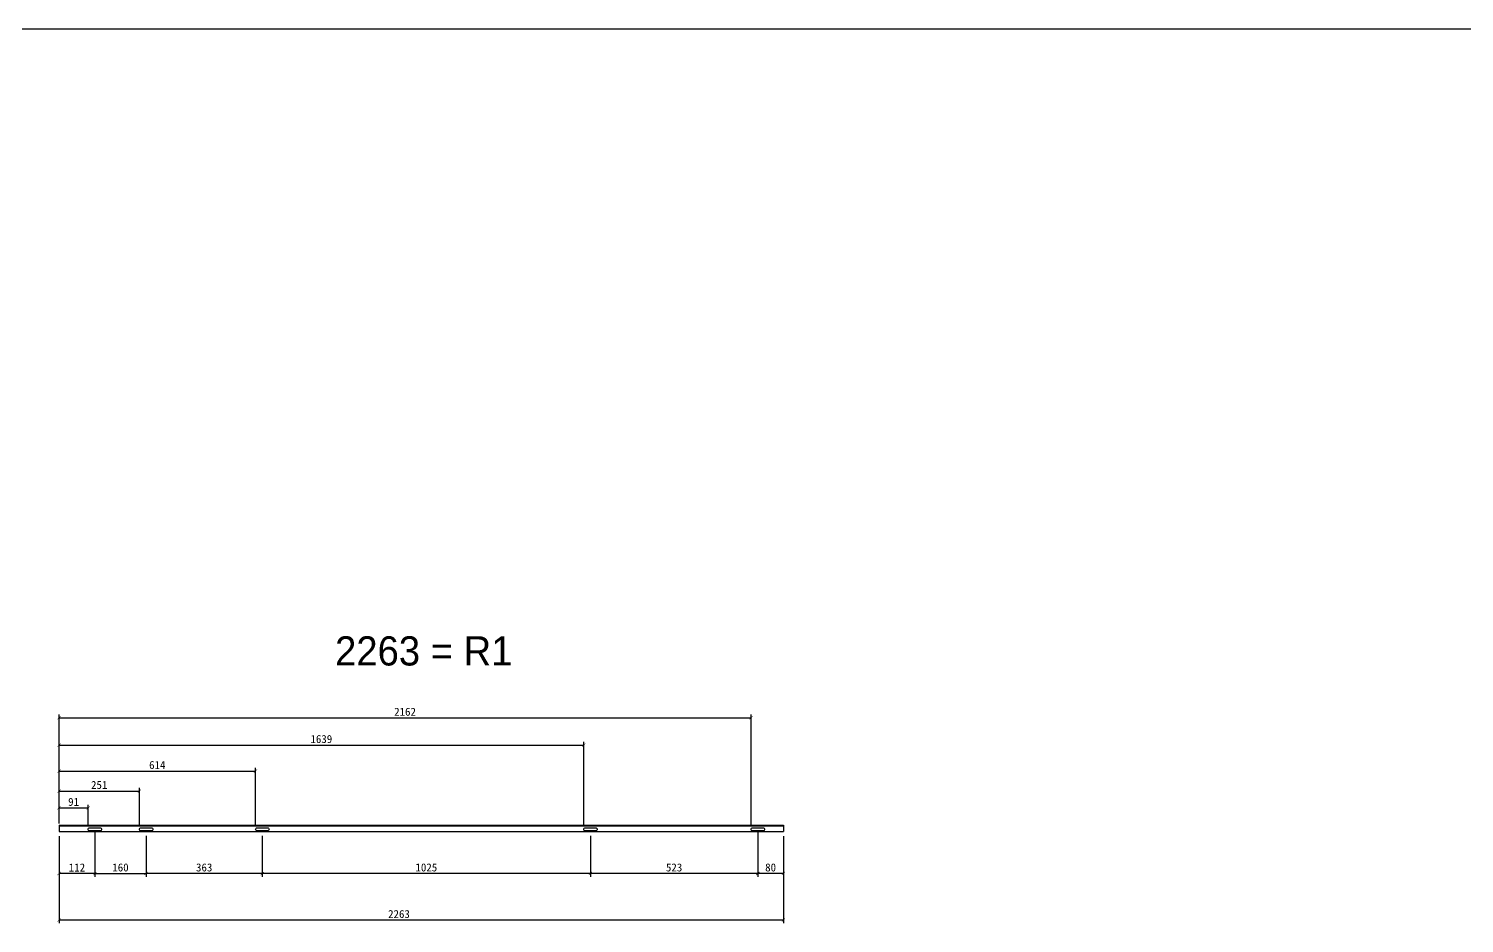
# Model space of a CAD drawing. Header units: millimetres. Extents: x -44117 to 256353, y -2095463 to 65325.
# Drawn here: x 127048 to 131533, y -931087 to -928292 of the extents above; entities that cross this region are included whole.
import ezdxf

# ---------------------------------------------------------------- set-up
doc = ezdxf.new("R2010")
doc.units = ezdxf.units.MM
doc.header["$LTSCALE"] = 10
doc.dimstyles.new('ISO-25', dxfattribs={"dimtxt": 2.5, "dimasz": 2.5, "dimexe": 1, "dimexo": 1, "dimtad": 1, "dimtxsty": 'Standard', "dimblk": 'ARCHTICK', "dimcen": 2.5, "dimadec": 0, "dimazin": 0, "dimtfac": 1, "dimtmove": 0, "dimatfit": 3, "dimfxl": 0, "dimarcsym": 0})

# ---------------------------------------------------------------- blocks, each defined once
blk = doc.blocks.new('_ArchTick')
at = {"color": 0, "linetype": 'ByBlock', "const_width": 0.15}
blk.add_lwpolyline([(-0.5, -0.5), (0.5, 0.5)], dxfattribs=at)
blk = doc.blocks.new('*D6298')
at = {"color": 0, "lineweight": -2}
for p, q in [((127142.8, -930814.9), (127142.8, -931087)), ((129405.8, -930814.9), (129405.8, -931087)), ((129405.8, -931077), (127142.8, -931077))]:
    blk.add_line(p, q, dxfattribs=at)
at = {"layer": 'Defpoints', "color": 0}
for p in [(127142.8, -930799.9), (129405.8, -930799.9), (127142.8, -931077)]:
    blk.add_point(p, dxfattribs=at)
at = {"color": 0, "lineweight": -2, "xscale": 10, "yscale": 10, "zscale": 10, "rotation": 180}
blk.add_blockref('_ArchTick', (127142.8, -931077), dxfattribs=at)
at = {"color": 0, "lineweight": -2, "xscale": 10, "yscale": 10, "zscale": 10}
blk.add_blockref('_ArchTick', (129405.8, -931077), dxfattribs=at)
at = {"color": 0, "insert": (128204.8, -931058.3), "char_height": 25, "attachment_point": 5}
blk.add_mtext('2263', dxfattribs=at)
blk = doc.blocks.new('*D6299')
at = {"color": 0, "lineweight": -2}
for p, q in [((129325.8, -930803.5), (129325.8, -930941.5)), ((129405.8, -930814.9), (129405.8, -930941.5)), ((129405.8, -930931.5), (129325.8, -930931.5))]:
    blk.add_line(p, q, dxfattribs=at)
at = {"layer": 'Defpoints', "color": 0}
for p in [(129325.8, -930788.5), (129405.8, -930799.9), (129325.8, -930931.5)]:
    blk.add_point(p, dxfattribs=at)
at = {"color": 0, "lineweight": -2, "xscale": 10, "yscale": 10, "zscale": 10, "rotation": 180}
blk.add_blockref('_ArchTick', (129325.8, -930931.5), dxfattribs=at)
at = {"color": 0, "lineweight": -2, "xscale": 10, "yscale": 10, "zscale": 10}
blk.add_blockref('_ArchTick', (129405.8, -930931.5), dxfattribs=at)
at = {"color": 0, "insert": (129365.8, -930912.7), "char_height": 25, "attachment_point": 5}
blk.add_mtext('80', dxfattribs=at)
blk = doc.blocks.new('*D6300')
at = {"color": 0, "lineweight": -2}
for p, q in [((127142.8, -930814.9), (127142.8, -930941.5)), ((127254.8, -930803.5), (127254.8, -930941.5)), ((127254.8, -930931.5), (127142.8, -930931.5))]:
    blk.add_line(p, q, dxfattribs=at)
at = {"layer": 'Defpoints', "color": 0}
for p in [(127254.8, -930788.5), (127142.8, -930799.9), (127142.8, -930931.5)]:
    blk.add_point(p, dxfattribs=at)
at = {"color": 0, "lineweight": -2, "xscale": 10, "yscale": 10, "zscale": 10, "rotation": 180}
blk.add_blockref('_ArchTick', (127142.8, -930931.5), dxfattribs=at)
at = {"color": 0, "lineweight": -2, "xscale": 10, "yscale": 10, "zscale": 10}
blk.add_blockref('_ArchTick', (127254.8, -930931.5), dxfattribs=at)
at = {"color": 0, "insert": (127198.8, -930912.7), "char_height": 25, "attachment_point": 5}
blk.add_mtext('112', dxfattribs=at)
blk = doc.blocks.new('*D6301')
at = {"color": 0, "lineweight": -2}
for p, q in [((128802.8, -930813.5), (128802.8, -930941.5)), ((129325.8, -930813.5), (129325.8, -930941.5)), ((129325.8, -930931.5), (128802.8, -930931.5))]:
    blk.add_line(p, q, dxfattribs=at)
at = {"layer": 'Defpoints', "color": 0}
for p in [(128802.8, -930798.5), (129325.8, -930798.5), (128802.8, -930931.5)]:
    blk.add_point(p, dxfattribs=at)
at = {"color": 0, "lineweight": -2, "xscale": 10, "yscale": 10, "zscale": 10, "rotation": 180}
blk.add_blockref('_ArchTick', (128802.8, -930931.5), dxfattribs=at)
at = {"color": 0, "lineweight": -2, "xscale": 10, "yscale": 10, "zscale": 10}
blk.add_blockref('_ArchTick', (129325.8, -930931.5), dxfattribs=at)
at = {"color": 0, "insert": (129064.3, -930912.7), "char_height": 25, "attachment_point": 5}
blk.add_mtext('523', dxfattribs=at)
blk = doc.blocks.new('*D6302')
at = {"color": 0, "lineweight": -2}
for p, q in [((127254.8, -930813.5), (127254.8, -930941.5)), ((127414.8, -930813.5), (127414.8, -930941.5)), ((127254.8, -930931.5), (127414.8, -930931.5))]:
    blk.add_line(p, q, dxfattribs=at)
at = {"layer": 'Defpoints', "color": 0}
for p in [(127254.8, -930798.5), (127414.8, -930798.5), (127414.8, -930931.5)]:
    blk.add_point(p, dxfattribs=at)
at = {"color": 0, "lineweight": -2, "xscale": 10, "yscale": 10, "zscale": 10, "rotation": 180}
blk.add_blockref('_ArchTick', (127254.8, -930931.5), dxfattribs=at)
at = {"color": 0, "lineweight": -2, "xscale": 10, "yscale": 10, "zscale": 10}
blk.add_blockref('_ArchTick', (127414.8, -930931.5), dxfattribs=at)
at = {"color": 0, "insert": (127334.8, -930912.7), "char_height": 25, "attachment_point": 5}
blk.add_mtext('160', dxfattribs=at)
blk = doc.blocks.new('*D6303')
at = {"color": 0, "lineweight": -2}
for p, q in [((127777.8, -930813.5), (127777.8, -930941.5)), ((128802.8, -930813.5), (128802.8, -930941.5)), ((128802.8, -930931.5), (127777.8, -930931.5))]:
    blk.add_line(p, q, dxfattribs=at)
at = {"layer": 'Defpoints', "color": 0}
for p in [(127777.8, -930798.5), (128802.8, -930798.5), (127777.8, -930931.5)]:
    blk.add_point(p, dxfattribs=at)
at = {"color": 0, "lineweight": -2, "xscale": 10, "yscale": 10, "zscale": 10, "rotation": 180}
blk.add_blockref('_ArchTick', (127777.8, -930931.5), dxfattribs=at)
at = {"color": 0, "lineweight": -2, "xscale": 10, "yscale": 10, "zscale": 10}
blk.add_blockref('_ArchTick', (128802.8, -930931.5), dxfattribs=at)
at = {"color": 0, "insert": (128290.3, -930912.7), "char_height": 25, "attachment_point": 5}
blk.add_mtext('1025', dxfattribs=at)
blk = doc.blocks.new('*D6304')
at = {"color": 0, "lineweight": -2}
for p, q in [((127414.8, -930813.5), (127414.8, -930941.5)), ((127777.8, -930813.5), (127777.8, -930941.5)), ((127777.8, -930931.5), (127414.8, -930931.5))]:
    blk.add_line(p, q, dxfattribs=at)
at = {"layer": 'Defpoints', "color": 0}
for p in [(127414.8, -930798.5), (127777.8, -930798.5), (127414.8, -930931.5)]:
    blk.add_point(p, dxfattribs=at)
at = {"color": 0, "lineweight": -2, "xscale": 10, "yscale": 10, "zscale": 10, "rotation": 180}
blk.add_blockref('_ArchTick', (127414.8, -930931.5), dxfattribs=at)
at = {"color": 0, "lineweight": -2, "xscale": 10, "yscale": 10, "zscale": 10}
blk.add_blockref('_ArchTick', (127777.8, -930931.5), dxfattribs=at)
at = {"color": 0, "insert": (127596.3, -930912.7), "char_height": 25, "attachment_point": 5}
blk.add_mtext('363', dxfattribs=at)
blk = doc.blocks.new('*D6305')
at = {"color": 0, "lineweight": -2}
for p, q in [((127142.8, -930775.4), (127142.8, -930716.6)), ((127142.8, -930726.6), (127233.8, -930726.6)), ((127233.8, -930778.5), (127233.8, -930716.6))]:
    blk.add_line(p, q, dxfattribs=at)
at = {"layer": 'Defpoints', "color": 0}
for p in [(127233.8, -930726.6), (127142.8, -930790.4), (127233.8, -930793.5)]:
    blk.add_point(p, dxfattribs=at)
at = {"color": 0, "lineweight": -2, "xscale": 10, "yscale": 10, "zscale": 10, "rotation": 180}
blk.add_blockref('_ArchTick', (127142.8, -930726.6), dxfattribs=at)
at = {"color": 0, "lineweight": -2, "xscale": 10, "yscale": 10, "zscale": 10}
blk.add_blockref('_ArchTick', (127233.8, -930726.6), dxfattribs=at)
at = {"color": 0, "insert": (127188.3, -930707.8), "char_height": 25, "attachment_point": 5}
blk.add_mtext('91', dxfattribs=at)
blk = doc.blocks.new('*D6306')
at = {"color": 0, "lineweight": -2}
for p, q in [((127142.8, -930775.4), (127142.8, -930663.7)), ((127142.8, -930673.7), (127393.8, -930673.7)), ((127393.8, -930778.4), (127393.8, -930663.7))]:
    blk.add_line(p, q, dxfattribs=at)
at = {"layer": 'Defpoints', "color": 0}
for p in [(127393.8, -930673.7), (127142.8, -930790.4), (127393.8, -930793.4)]:
    blk.add_point(p, dxfattribs=at)
at = {"color": 0, "lineweight": -2, "xscale": 10, "yscale": 10, "zscale": 10, "rotation": 180}
blk.add_blockref('_ArchTick', (127142.8, -930673.7), dxfattribs=at)
at = {"color": 0, "lineweight": -2, "xscale": 10, "yscale": 10, "zscale": 10}
blk.add_blockref('_ArchTick', (127393.8, -930673.7), dxfattribs=at)
at = {"color": 0, "insert": (127268.3, -930654.9), "char_height": 25, "attachment_point": 5}
blk.add_mtext('251', dxfattribs=at)
blk = doc.blocks.new('*D6307')
at = {"color": 0, "lineweight": -2}
for p, q in [((127142.8, -930775.4), (127142.8, -930601.3)), ((127756.8, -930778.5), (127756.8, -930601.3)), ((127142.8, -930611.3), (127756.8, -930611.3))]:
    blk.add_line(p, q, dxfattribs=at)
at = {"layer": 'Defpoints', "color": 0}
for p in [(127756.8, -930611.3), (127142.8, -930790.4), (127756.8, -930793.5)]:
    blk.add_point(p, dxfattribs=at)
at = {"color": 0, "lineweight": -2, "xscale": 10, "yscale": 10, "zscale": 10, "rotation": 180}
blk.add_blockref('_ArchTick', (127142.8, -930611.3), dxfattribs=at)
at = {"color": 0, "lineweight": -2, "xscale": 10, "yscale": 10, "zscale": 10}
blk.add_blockref('_ArchTick', (127756.8, -930611.3), dxfattribs=at)
at = {"color": 0, "insert": (127449.8, -930592.6), "char_height": 25, "attachment_point": 5}
blk.add_mtext('614', dxfattribs=at)
blk = doc.blocks.new('*D6308')
at = {"color": 0, "lineweight": -2}
for p, q in [((127142.8, -930775.4), (127142.8, -930520.1)), ((128781.8, -930778.5), (128781.8, -930520.1)), ((127142.8, -930530.1), (128781.8, -930530.1))]:
    blk.add_line(p, q, dxfattribs=at)
at = {"layer": 'Defpoints', "color": 0}
for p in [(128781.8, -930530.1), (127142.8, -930790.4), (128781.8, -930793.5)]:
    blk.add_point(p, dxfattribs=at)
at = {"color": 0, "lineweight": -2, "xscale": 10, "yscale": 10, "zscale": 10, "rotation": 180}
blk.add_blockref('_ArchTick', (127142.8, -930530.1), dxfattribs=at)
at = {"color": 0, "lineweight": -2, "xscale": 10, "yscale": 10, "zscale": 10}
blk.add_blockref('_ArchTick', (128781.8, -930530.1), dxfattribs=at)
at = {"color": 0, "insert": (127962.3, -930511.4), "char_height": 25, "attachment_point": 5}
blk.add_mtext('1639', dxfattribs=at)
blk = doc.blocks.new('*D6309')
at = {"color": 0, "lineweight": -2}
for p, q in [((127142.8, -930775.4), (127142.8, -930434.9)), ((127142.8, -930444.9), (129304.8, -930444.9)), ((129304.8, -930778.5), (129304.8, -930434.9))]:
    blk.add_line(p, q, dxfattribs=at)
at = {"layer": 'Defpoints', "color": 0}
for p in [(129304.8, -930444.9), (127142.8, -930790.4), (129304.8, -930793.5)]:
    blk.add_point(p, dxfattribs=at)
at = {"color": 0, "lineweight": -2, "xscale": 10, "yscale": 10, "zscale": 10, "rotation": 180}
blk.add_blockref('_ArchTick', (127142.8, -930444.9), dxfattribs=at)
at = {"color": 0, "lineweight": -2, "xscale": 10, "yscale": 10, "zscale": 10}
blk.add_blockref('_ArchTick', (129304.8, -930444.9), dxfattribs=at)
at = {"color": 0, "insert": (128223.8, -930426.2), "char_height": 25, "attachment_point": 5}
blk.add_mtext('2162', dxfattribs=at)

msp = doc.modelspace()

# ---------------------------------------------------------------- linework, layer by layer
at = {"color": 1}
for p, q in [((104260.77588, -928291.74806), (196529.92274, -928291.74806)), ((104260.77588, -928291.74806), (196529.92274, -928291.74806)), ((104260.77588, -928291.74806), (196529.92274, -928291.74806)), ((104260.77588, -928291.74806), (196529.92274, -928291.74806)), ((104260.77588, -928291.74806), (196529.92274, -928291.74806)), ((104260.77588, -928291.74806), (196529.92274, -928291.74806)), ((104260.77588, -928291.74806), (196529.92274, -928291.74806)), ((104260.77588, -928291.74806), (196529.92274, -928291.74806)), ((104260.77588, -928291.74806), (196529.92274, -928291.74806)), ((104260.77588, -928291.74806), (196529.92274, -928291.74806)), ((106472.62401, -928291.74806), (198741.77087, -928291.74806)), ((106472.62401, -928291.74806), (198741.77087, -928291.74806)), ((106472.62401, -928291.74806), (198741.77087, -928291.74806)), ((106472.62401, -928291.74806), (198741.77087, -928291.74806)), ((106472.62401, -928291.74806), (198741.77087, -928291.74806)), ((106472.62401, -928291.74806), (198741.77087, -928291.74806)), ((106472.62401, -928291.74806), (198741.77087, -928291.74806)), ((106472.62401, -928291.74806), (198741.77087, -928291.74806)), ((106472.62401, -928291.74806), (198741.77087, -928291.74806)), ((106472.62401, -928291.74806), (198741.77087, -928291.74806))]:
    msp.add_line(p, q, dxfattribs=at)
at = {"linetype": 'Continuous'}
for p, q in [((127142.831, -930780.903), (129405.83579, -930780.903)), ((127142.831, -930782.303), (129405.83579, -930782.303)), ((127142.831, -930799.903), (129405.83579, -930799.903))]:
    msp.add_line(p, q, dxfattribs=at)
for p, q in [((127142.831, -930780.903), (127142.831, -930799.903)), ((129405.83579, -930780.903), (129405.83579, -930799.903))]:
    msp.add_line(p, q)
at = {"color": 2, "linetype": 'Continuous'}
for points in [[(127275.8356, -930793.503), (127275.8356, -930793.503, -0.4142135624), (127270.8356, -930798.503), (127238.8356, -930798.503, -0.4142135624), (127233.8356, -930793.503), (127233.8356, -930793.503, -0.4142135624), (127238.8356, -930788.503), (127270.8356, -930788.503, -0.4142135624)], [(127435.8356, -930793.503), (127435.8356, -930793.503, -0.4142135624), (127430.8356, -930798.503), (127398.8356, -930798.503, -0.4142135624), (127393.8356, -930793.503), (127393.8356, -930793.503, -0.4142135624), (127398.8356, -930788.503), (127430.8356, -930788.503, -0.4142135624)], [(127798.8356, -930793.503), (127798.8356, -930793.503, -0.4142135624), (127793.8356, -930798.503), (127761.8356, -930798.503, -0.4142135624), (127756.8356, -930793.503), (127756.8356, -930793.503, -0.4142135624), (127761.8356, -930788.503), (127793.8356, -930788.503, -0.4142135624)], [(128823.8356, -930793.503), (128823.8356, -930793.503, -0.4142135624), (128818.8356, -930798.503), (128786.8356, -930798.503, -0.4142135624), (128781.8356, -930793.503), (128781.8356, -930793.503, -0.4142135624), (128786.8356, -930788.503), (128818.8356, -930788.503, -0.4142135624)], [(129346.8356, -930793.503), (129346.8356, -930793.503, -0.4142135624), (129341.8356, -930798.503), (129309.8356, -930798.503, -0.4142135624), (129304.8356, -930793.503), (129304.8356, -930793.503, -0.4142135624), (129309.8356, -930788.503), (129341.8356, -930788.503, -0.4142135624)]]:
    msp.add_lwpolyline(points, format="xyb", close=True, dxfattribs=at)

# ---------------------------------------------------------------- texts
at = {"insert": (128005.24415, -930190.25038), "char_height": 91.2356303, "attachment_point": 1}
msp.add_mtext_dynamic_manual_height_columns('{\\fGulim|b0|i0|c129|p50;2263 = R1}', width=2155.3243433, gutter_width=8.14604, heights=[-93.90831], dxfattribs=at)

# ---------------------------------------------------------------- dimensions: what is measured, and where the dimension line sits
for base, p2, picture, middle in [((129304.8356, -930444.92948), (129304.8356, -930793.503), '*D6309', (128223.8333, -930426.17948)), ((128781.8356, -930530.10818), (128781.8356, -930793.503), '*D6308', (127962.3333, -930511.35818)), ((127756.8356, -930611.32223), (127756.8356, -930793.503), '*D6307', (127449.8333, -930592.57223)), ((127393.83596, -930673.6548), (127393.83596, -930793.44246), '*D6306', (127268.33348, -930654.9048)), ((127233.8356, -930726.58625), (127233.8356, -930793.503), '*D6305', (127188.3333, -930707.83625))]:
    dim = msp.add_linear_dim(base=base, p1=(127142.831, -930790.403), p2=p2, dimstyle='ISO-25', override={"dimscale": 10, "dimasz": 1, "dimexo": 1.5})
    dim.commit()
    dim.dimension.update_dxf_attribs({"geometry": picture, "text_midpoint": middle})
for base, p1, p2, picture, middle in [((127142.831, -930931.49259), (127254.8356, -930788.503), (127142.831, -930799.903), '*D6300', (127198.8333, -930912.74259)), ((129325.8356, -930931.49259), (129405.83579, -930799.903), (129325.8356, -930788.503), '*D6299', (129365.8357, -930912.74259)), ((127414.8356, -930931.49259), (127254.8356, -930798.503), (127414.8356, -930798.503), '*D6302', (127334.8356, -930912.74259)), ((127414.8356, -930931.49259), (127777.8356, -930798.503), (127414.8356, -930798.503), '*D6304', (127596.3356, -930912.74259)), ((127777.8356, -930931.49259), (128802.8356, -930798.503), (127777.8356, -930798.503), '*D6303', (128290.3356, -930912.74259)), ((128802.8356, -930931.49259), (129325.8356, -930798.503), (128802.8356, -930798.503), '*D6301', (129064.3356, -930912.74259))]:
    dim = msp.add_linear_dim(base=base, p1=p1, p2=p2, angle=180, dimstyle='ISO-25', override={"dimscale": 10, "dimasz": 1, "dimexo": 1.5})
    dim.commit()
    dim.dimension.update_dxf_attribs({"geometry": picture, "text_midpoint": middle})
dim = msp.add_linear_dim(base=(127142.831, -931077.02601), p1=(129405.83579, -930799.903), p2=(127142.831, -930799.903), angle=180, dimstyle='ISO-25', override={"dimscale": 10, "dimasz": 1, "dimexo": 1.5})
dim.commit()
dim.dimension.update_dxf_attribs({"geometry": '*D6298', "text_midpoint": (128204.8334, -931077.02601), "dimtype": 160})

doc.saveas('drawing.dxf')
